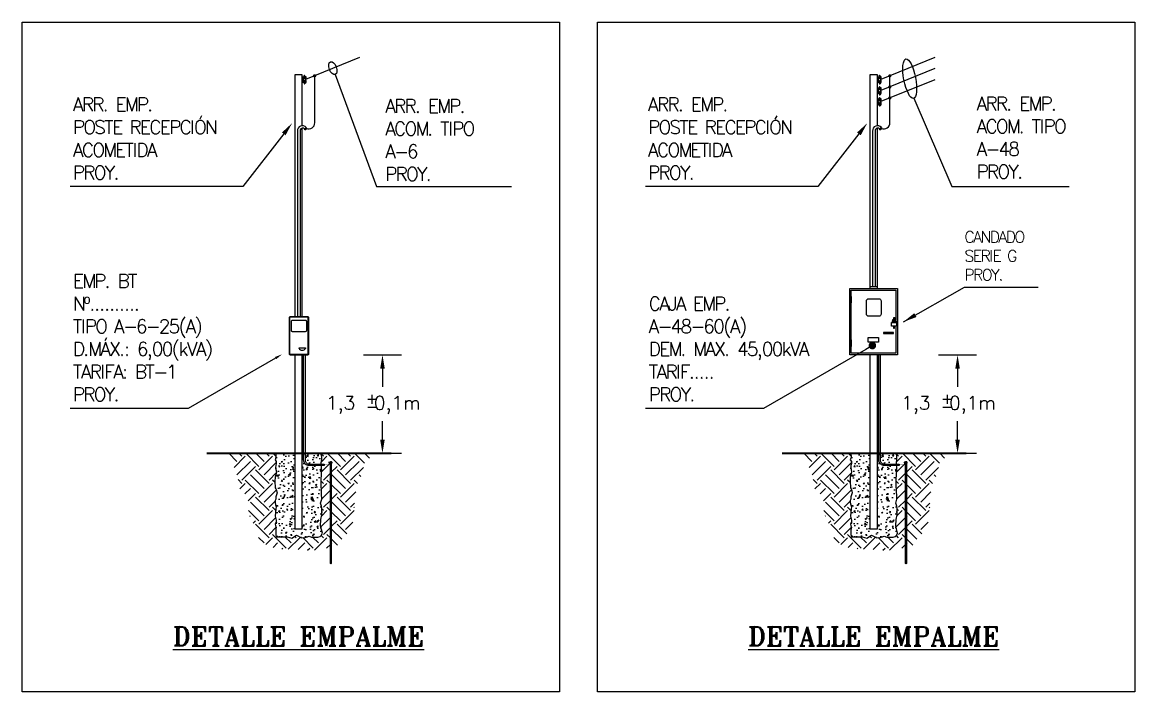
# Model space of a CAD drawing. Extents: x 0 to 346944, y 0 to 6285838.
# Drawn here: x 344778.6 to 344925.6, y 6284244.4 to 6284332.9 of the extents above; entities that cross this region are included whole.
import ezdxf

# ---------------------------------------------------------------- set-up
doc = ezdxf.new("R2010")
doc.units = 0
doc.header["$LTSCALE"] = 5
for name, color, linetype in [('COTAS', 11, 'Continuous'), ('DIBUJO', 2, 'Continuous'), ('FORMATO', 20, 'Continuous'), ('TEXTO', 2, 'Continuous')]:
    doc.layers.add(name, color=color, linetype=linetype)
doc.styles.add('ROMANS', font='romans.shx', dxfattribs={"height": 1})
doc.styles.add('ROMANT', font='romant.shx', dxfattribs={"height": 2})
doc.dimstyles.new('COTA 1000', dxfattribs={"dimtxt": 1.8, "dimasz": 1.8, "dimexe": 2.5, "dimexo": 2.5, "dimgap": 1.2, "dimtad": 0, "dimtih": 1, "dimtoh": 1, "dimdec": 0, "dimzin": 0, "dimdsep": 46, "dimtxsty": 'ROMANS', "dimcen": 0, "dimclrd": 11, "dimclre": 11, "dimclrt": 256, "dimadec": 0, "dimazin": 0, "dimtfac": 1, "dimtdec": 0, "dimtofl": 0, "dimtmove": 0, "dimatfit": 3, "dimfxlon": 1, "dimtfill": 1, "dimtolj": 1, "dimtzin": 0, "dimarcsym": 0})

# ---------------------------------------------------------------- blocks, each defined once
blk = doc.blocks.new('_Dot')
at = {"color": 0, "linetype": 'ByBlock', "lineweight": -2}
blk.add_line((-0.5, 0), (-1, 0), dxfattribs=at)
at = {"color": 0, "linetype": 'ByBlock', "const_width": 0.5}
blk.add_lwpolyline([(-0.25, 0, 1), (0.25, 0, 1)], format="xyb", close=True, dxfattribs=at)
blk = doc.blocks.new('ELLIP')
at = {"color": 0, "lineweight": -2}
blk.add_line((-0.5, 0), (-1, 0), dxfattribs=at)
at = {"color": 0}
blk.add_ellipse((0, 0), major_axis=(0.5, 0), ratio=0.537857, dxfattribs=at)
blk = doc.blocks.new('A$C4DBE18FA')
at = {"layer": 'DIBUJO', "color": 1}
for p, q in [((1.9, 6.42), (2.59, 6.42)), ((1.9, 6.42), (1.9, 6.25)), ((2.59, 6.42), (2.59, 6.25))]:
    blk.add_line(p, q, dxfattribs=at)
at = {"layer": 'DIBUJO', "color": 2}
for p, q in [((3.98, 3.18), (3.98, 3.05)), ((4.05, 3.18), (4.05, 3.05)), ((4.29, 3.18), (4.29, 3.05)), ((4.36, 3.18), (4.36, 3.05))]:
    blk.add_line(p, q, dxfattribs=at)
at = {"layer": 'DIBUJO', "color": 251}
blk.add_line((4.18, 3.22), (4.14, 3.22), dxfattribs=at)
at = {"layer": 'DIBUJO'}
blk.add_lwpolyline([(0, 0), (0, 6.25), (4.5, 6.25), (4.5, 0)], close=True, dxfattribs=at)
at = {"layer": 'DIBUJO', "color": 251}
for points in [[(0.09, 5.49), (0.13, 5.49), (0.13, 4.88), (0.09, 4.88)], [(4.19, 3.45), (4.23, 3.45), (4.23, 3.22), (4.19, 3.22)], [(0.09, 1.41), (0.13, 1.41), (0.13, 0.8), (0.09, 0.8)]]:
    blk.add_lwpolyline(points, close=True, dxfattribs=at)
at = {"layer": 'DIBUJO', "color": 6}
blk.add_lwpolyline([(4.34, 2.71), (4.34, 0.18), (0.15, 0.18), (0.15, 6.09), (4.34, 6.09), (4.34, 3.27)], dxfattribs=at)
blk.add_lwpolyline([(1.77, 5.27), (2.74, 5.27, -0.414214), (2.94, 5.07), (2.94, 3.83, -0.414214), (2.74, 3.63), (1.77, 3.63, -0.414214), (1.57, 3.83), (1.57, 5.07, -0.414214)], format="xyb", close=True, dxfattribs=at)
at = {"layer": 'DIBUJO', "color": 251}
for points in [[(4.13, 3.37), (4.13, 3.52), (4.24, 3.52), (4.24, 3.36)], [(4.14, 3.05), (4.13, 3.05), (4.13, 3.3)], [(4.14, 3.05), (4.14, 3.45), (4.18, 3.45), (4.18, 3.05)], [(4.24, 3.28), (4.24, 3.05), (4.18, 3.05)], [(4.18, 2.71), (4.18, 2.49), (4.14, 2.49), (4.14, 2.71)]]:
    blk.add_lwpolyline(points, dxfattribs=at)
at = {"layer": 'DIBUJO', "color": 2}
blk.add_lwpolyline([(3.93, 3.05), (4.4, 3.05), (4.4, 2.71), (3.93, 2.71)], close=True, dxfattribs=at)
at = {"layer": 'DIBUJO', "color": 6}
blk.add_lwpolyline([(1.73, 1.63), (2.71, 1.63), (2.71, 1.2), (1.73, 1.2)], close=True, dxfattribs=at)
at = {"layer": 'DIBUJO', "color": 2}
for radius, start, end in [(0.188, 98.7667, 180), (0.119, 103.9796, 180), (0.188, 84.75, 87.0413), (0.119, 81.6608, 85.3072), (0.188, 0, 71.7993), (0.119, 0, 60.3253)]:
    blk.add_arc((4.17, 3.18), radius, start, end, dxfattribs=at)

msp = doc.modelspace()

# ---------------------------------------------------------------- hatches: boundary and pattern name
h = msp.add_hatch()
h.set_pattern_fill('EARTH', color=256, scale=0.4, angle=45, style=0)
h.set_pattern_definition([(45, (344584.8802, 6284089.1645), (2e-16, 3.592102), [2.54, -2.54]), (45, (344584.2067, 6284089.838), (2e-16, 3.592102), [2.54, -2.54]), (45, (344583.5332, 6284090.5115), (2e-16, 3.592102), [2.54, -2.54]), (135, (344583.5332, 6284090.9605), (-3.592102, 2e-16), [2.54, -2.54]), (135, (344584.2067, 6284091.634), (-3.592102, 2e-16), [2.54, -2.54]), (135, (344584.8802, 6284092.3075), (-3.592102, 2e-16), [2.54, -2.54])])
h.paths.add_polyline_path([(344804.76, 6284275.9), (344805.3, 6284275.24), (344805.54, 6284275.1), (344805.92, 6284274.53), (344806.39, 6284274.11), (344806.63, 6284273.97), (344806.86, 6284273.59), (344806.96, 6284272.93), (344807.15, 6284272.17), (344807.24, 6284271.51), (344807.43, 6284270.66), (344808.43, 6284270.42), (344808.43, 6284270.09), (344808.43, 6284268.86), (344808.52, 6284267.96), (344808.71, 6284267.39), (344808.99, 6284267.01), (344809.23, 6284266.3), (344809.23, 6284265.83), (344809.56, 6284265.07), (344809.75, 6284264.84), (344809.99, 6284264.46), (344810.98, 6284263.65), (344811.5, 6284263.51), (344812.17, 6284263.37), (344813.3, 6284263.23), (344815.05, 6284263.18), (344816.14, 6284263.08), (344817.33, 6284263.08), (344818.04, 6284263.32), (344819.28, 6284263.37), (344819.28, 6284274.61), (344819.22, 6284274.61), (344819.22, 6284274.57, -0.427321), (344819.02, 6284274.37), (344818.45, 6284274.37), (344818.45, 6284274.27), (344818.11, 6284274.27), (344818.13, 6284274.11), (344818.13, 6284273.76), (344818.15, 6284273.7), (344818.1, 6284273.12), (344818.1, 6284273.05), (344818.06, 6284272.5), (344818.06, 6284271.65), (344818.06, 6284271.49), (344818.1, 6284271.14), (344818.1, 6284270.61), (344818.13, 6284270.52), (344818.15, 6284269.83), (344817.99, 6284269.3), (344818.13, 6284268.93), (344818.17, 6284268.59), (344818.17, 6284267.76), (344818.03, 6284267.14), (344817.99, 6284266.33), (344818.24, 6284265.36), (344818.08, 6284265.04), (344817.92, 6284264.9), (344817.64, 6284264.81), (344816.79, 6284264.81), (344816.47, 6284264.95), (344815.94, 6284264.79), (344815.48, 6284264.74), (344814.79, 6284265.09), (344814.17, 6284264.7), (344813.57, 6284264.88), (344813.01, 6284264.88), (344812.81, 6284264.84), (344812.65, 6284264.86), (344812.37, 6284264.86), (344812.14, 6284264.86), (344812.07, 6284265.16), (344812.07, 6284265.78), (344812.09, 6284265.94), (344812.14, 6284266.15), (344812.05, 6284266.31), (344812, 6284266.58), (344812.12, 6284266.81), (344812.14, 6284266.93), (344812.12, 6284267.07), (344812, 6284267.6), (344812.09, 6284268.56), (344812.14, 6284268.84), (344812.05, 6284269.09), (344811.98, 6284269.39), (344811.98, 6284269.65), (344812.07, 6284269.83), (344812.07, 6284270.15), (344812.23, 6284270.68), (344812.14, 6284271.12), (344812.09, 6284271.19), (344812, 6284271.32), (344811.96, 6284272.2), (344811.98, 6284272.73), (344812.07, 6284273.07), (344812.16, 6284273.44), (344812.09, 6284273.74), (344812.05, 6284274.04), (344812.07, 6284274.27), (344812.14, 6284274.55), (344812.14, 6284274.8), (344811.98, 6284275.03), (344812.09, 6284275.35), (344812.07, 6284275.9)])
h.paths.add_polyline_path([(344818.08, 6284275.9), (344818.08, 6284275.7), (344818.13, 6284275.61), (344818.15, 6284275.4), (344818.15, 6284275.1), (344818.08, 6284274.66), (344818.08, 6284274.55), (344818.09, 6284274.46), (344818.45, 6284274.46), (344818.45, 6284274.37), (344819.02, 6284274.37, 0.401226), (344819.22, 6284274.55), (344819.22, 6284274.61), (344819.14, 6284274.61), (344819.14, 6284274.65), (344819.08, 6284274.65), (344819.08, 6284274.71), (344819.14, 6284274.71), (344819.14, 6284274.75), (344819.28, 6284274.75), (344819.28, 6284274.84), (344819.41, 6284274.84), (344819.41, 6284274.75), (344819.47, 6284274.75), (344819.47, 6284274.61), (344819.41, 6284274.61), (344819.41, 6284263.37), (344819.79, 6284263.37), (344820.12, 6284263.6), (344820.36, 6284263.94), (344820.59, 6284264.36), (344821.59, 6284265.4), (344822.2, 6284266.44), (344822.49, 6284268.38), (344822.49, 6284269.99), (344822.91, 6284272.17), (344823.15, 6284272.36), (344823.53, 6284273.54), (344823.76, 6284274.58), (344824, 6284274.82), (344824.24, 6284275.1), (344824.62, 6284275.43), (344824.85, 6284275.67), (344824.95, 6284275.86), (344824.96, 6284275.9)])
h = msp.add_hatch()
h.set_pattern_fill('AR-CONC', color=6, scale=0.01, style=0)
h.set_pattern_definition([(50, (344584.8802, 6284089.1645), (1.821847, -0.159391), [0.1905, -2.0955]), (355, (344584.8802, 6284089.1645), (-0.352428, 1.910566), [0.1524, -1.6764]), (100.451, (344585.032, 6284089.1512), (1.469425, 1.751167), [0.1619, -1.7809]), (46.1842, (344584.8802, 6284089.6725), (2.71079, -0.420423), [0.28575, -3.14325]), (96.6356, (344585.106, 6284089.6374), (2.374042, 2.474256), [0.24285, -2.67135]), (351.184, (344584.8802, 6284089.6725), (2.374046, 2.47425), [0.2286, -2.5146]), (21, (344585.1342, 6284089.5455), (1.516149, -1.022655), [0.1905, -2.0955]), (326, (344585.1342, 6284089.5455), (0.61802, 1.84188), [0.1524, -1.6764]), (71.4514, (344585.2605, 6284089.4602), (2.134165, 0.819229), [0.1619, -1.7809]), (37.5, (344584.8802, 6284089.16445), (0.030886, 0.8455504), [0, -1.65608, 0, -1.7018, 0, -1.68275]), (7.5, (344584.8802, 6284089.16445), (0.6681966, 1.0018057), [0, -0.97028, 0, -1.61798, 0, -0.64135]), (327.5, (344584.3138, 6284089.16445), (1.355906, -0.0572874), [0, -0.635, 0, -1.9812, 0, -2.6289]), (317.5, (344584.0598, 6284089.1645), (1.481292, 0.254265), [0, -0.8255, 0, -1.31572, 0, -1.8669])])
h.paths.add_polyline_path([(344811.96, 6284272.2), (344812, 6284271.32), (344812.14, 6284271.12), (344812.23, 6284270.68), (344812.07, 6284270.15), (344812.07, 6284269.83), (344811.98, 6284269.65), (344811.98, 6284269.39), (344812.05, 6284269.09), (344812.14, 6284268.84), (344812.09, 6284268.56), (344812, 6284267.6), (344812.12, 6284267.07), (344812.15, 6284266.88), (344812, 6284266.58), (344812.05, 6284266.31), (344812.14, 6284266.15), (344812.09, 6284265.94), (344812.07, 6284265.78), (344812.07, 6284265.16), (344812.14, 6284264.86), (344812.37, 6284264.86), (344812.65, 6284264.86), (344812.81, 6284264.84), (344813.01, 6284264.88), (344813.57, 6284264.88), (344814.17, 6284264.7), (344814.79, 6284265.09), (344815.48, 6284264.74), (344815.94, 6284264.79), (344816.47, 6284264.95), (344816.79, 6284264.81), (344817.64, 6284264.81), (344817.92, 6284264.9), (344818.08, 6284265.04), (344818.24, 6284265.36), (344817.99, 6284266.33), (344818.03, 6284267.14), (344818.17, 6284267.76), (344818.17, 6284268.59), (344818.13, 6284268.93), (344817.99, 6284269.3), (344818.15, 6284269.83), (344818.13, 6284270.52), (344818.1, 6284270.61), (344818.1, 6284271.14), (344818.06, 6284271.49), (344818.06, 6284271.65), (344818.06, 6284272.5), (344818.1, 6284273.05), (344818.1, 6284273.12), (344818.15, 6284273.7), (344818.13, 6284273.76), (344818.13, 6284274.11), (344818.11, 6284274.27), (344816.51, 6284274.27, -0.414214), (344815.75, 6284275.03), (344815.75, 6284275.9), (344815.57, 6284275.9), (344815.57, 6284265.9), (344814.57, 6284265.9), (344814.57, 6284275.9), (344812.07, 6284275.9), (344812.09, 6284275.35), (344811.98, 6284275.03), (344812.14, 6284274.8), (344812.14, 6284274.55), (344812.07, 6284274.27), (344812.05, 6284274.04), (344812.09, 6284273.74), (344812.16, 6284273.44), (344812.07, 6284273.07), (344811.98, 6284272.73)])
h.paths.add_polyline_path([(344818.08, 6284274.46), (344818.08, 6284274.66), (344818.15, 6284275.1), (344818.15, 6284275.4), (344818.13, 6284275.61), (344818.08, 6284275.7), (344818.08, 6284275.9), (344815.94, 6284275.9), (344815.94, 6284275.03, 0.414214), (344816.51, 6284274.46)], flags=17)
h = msp.add_hatch()
h.set_pattern_fill('EARTH', color=256, scale=0.4, angle=45, style=0)
h.set_pattern_definition([(45, (344660.9092, 6284089.1645), (2e-16, 3.592102), [2.54, -2.54]), (45, (344660.2357, 6284089.838), (2e-16, 3.592102), [2.54, -2.54]), (45, (344659.5622, 6284090.5115), (2e-16, 3.592102), [2.54, -2.54]), (135, (344659.5622, 6284090.9605), (-3.592102, 2e-16), [2.54, -2.54]), (135, (344660.2357, 6284091.634), (-3.592102, 2e-16), [2.54, -2.54]), (135, (344660.9092, 6284092.3075), (-3.592102, 2e-16), [2.54, -2.54])])
h.paths.add_polyline_path([(344880.79, 6284275.9), (344881.33, 6284275.24), (344881.57, 6284275.1), (344881.95, 6284274.53), (344882.42, 6284274.11), (344882.66, 6284273.97), (344882.89, 6284273.59), (344882.99, 6284272.93), (344883.18, 6284272.17), (344883.27, 6284271.51), (344883.46, 6284270.66), (344884.46, 6284270.42), (344884.46, 6284270.09), (344884.46, 6284268.86), (344884.55, 6284267.96), (344884.74, 6284267.39), (344885.02, 6284267.01), (344885.26, 6284266.3), (344885.26, 6284265.83), (344885.59, 6284265.07), (344885.78, 6284264.84), (344886.02, 6284264.46), (344887.01, 6284263.65), (344887.53, 6284263.51), (344888.2, 6284263.37), (344889.33, 6284263.23), (344891.08, 6284263.18), (344892.17, 6284263.08), (344893.35, 6284263.08), (344894.06, 6284263.32), (344895.31, 6284263.37), (344895.31, 6284274.61), (344895.25, 6284274.61), (344895.25, 6284274.57, -0.427321), (344895.05, 6284274.37), (344894.47, 6284274.37), (344894.47, 6284274.27), (344894.14, 6284274.27), (344894.15, 6284274.11), (344894.15, 6284273.76), (344894.18, 6284273.7), (344894.13, 6284273.12), (344894.13, 6284273.05), (344894.09, 6284272.5), (344894.09, 6284271.65), (344894.09, 6284271.49), (344894.13, 6284271.14), (344894.13, 6284270.61), (344894.15, 6284270.52), (344894.18, 6284269.83), (344894.02, 6284269.3), (344894.15, 6284268.93), (344894.2, 6284268.59), (344894.2, 6284267.76), (344894.06, 6284267.14), (344894.02, 6284266.33), (344894.27, 6284265.36), (344894.11, 6284265.04), (344893.95, 6284264.9), (344893.67, 6284264.81), (344892.82, 6284264.81), (344892.5, 6284264.95), (344891.97, 6284264.79), (344891.51, 6284264.74), (344890.82, 6284265.09), (344890.19, 6284264.7), (344889.6, 6284264.88), (344889.04, 6284264.88), (344888.84, 6284264.84), (344888.67, 6284264.86), (344888.4, 6284264.86), (344888.17, 6284264.86), (344888.1, 6284265.16), (344888.1, 6284265.78), (344888.12, 6284265.94), (344888.17, 6284266.15), (344888.08, 6284266.31), (344888.03, 6284266.58), (344888.15, 6284266.81), (344888.17, 6284266.93), (344888.15, 6284267.07), (344888.03, 6284267.6), (344888.12, 6284268.56), (344888.17, 6284268.84), (344888.08, 6284269.09), (344888.01, 6284269.39), (344888.01, 6284269.65), (344888.1, 6284269.83), (344888.1, 6284270.15), (344888.26, 6284270.68), (344888.17, 6284271.12), (344888.12, 6284271.19), (344888.03, 6284271.32), (344887.98, 6284272.2), (344888.01, 6284272.73), (344888.1, 6284273.07), (344888.19, 6284273.44), (344888.12, 6284273.74), (344888.08, 6284274.04), (344888.1, 6284274.27), (344888.17, 6284274.55), (344888.17, 6284274.8), (344888.01, 6284275.03), (344888.12, 6284275.35), (344888.1, 6284275.9)])
h.paths.add_polyline_path([(344894.11, 6284275.9), (344894.11, 6284275.7), (344894.15, 6284275.61), (344894.18, 6284275.4), (344894.18, 6284275.1), (344894.11, 6284274.66), (344894.11, 6284274.55), (344894.12, 6284274.46), (344894.47, 6284274.46), (344894.47, 6284274.37), (344895.05, 6284274.37, 0.401226), (344895.25, 6284274.55), (344895.25, 6284274.61), (344895.17, 6284274.61), (344895.17, 6284274.65), (344895.11, 6284274.65), (344895.11, 6284274.71), (344895.17, 6284274.71), (344895.17, 6284274.75), (344895.31, 6284274.75), (344895.31, 6284274.84), (344895.44, 6284274.84), (344895.44, 6284274.75), (344895.5, 6284274.75), (344895.5, 6284274.61), (344895.44, 6284274.61), (344895.44, 6284263.37), (344895.82, 6284263.37), (344896.15, 6284263.6), (344896.38, 6284263.94), (344896.62, 6284264.36), (344897.62, 6284265.4), (344898.23, 6284266.44), (344898.51, 6284268.38), (344898.51, 6284269.99), (344898.94, 6284272.17), (344899.18, 6284272.36), (344899.56, 6284273.54), (344899.79, 6284274.58), (344900.03, 6284274.82), (344900.27, 6284275.1), (344900.64, 6284275.43), (344900.88, 6284275.67), (344900.98, 6284275.86), (344900.99, 6284275.9)])
h = msp.add_hatch()
h.set_pattern_fill('AR-CONC', color=6, scale=0.01, style=0)
h.set_pattern_definition([(50, (344660.9092, 6284089.1645), (1.821847, -0.159391), [0.1905, -2.0955]), (355, (344660.9092, 6284089.1645), (-0.352428, 1.910566), [0.1524, -1.6764]), (100.451, (344661.061, 6284089.1512), (1.469425, 1.751167), [0.1619, -1.7809]), (46.1842, (344660.9092, 6284089.6725), (2.71079, -0.420423), [0.28575, -3.14325]), (96.6356, (344661.1351, 6284089.6374), (2.374042, 2.474256), [0.24285, -2.67135]), (351.184, (344660.9092, 6284089.6725), (2.374046, 2.47425), [0.2286, -2.5146]), (21, (344661.1632, 6284089.5455), (1.516149, -1.022655), [0.1905, -2.0955]), (326, (344661.1632, 6284089.5455), (0.61802, 1.84188), [0.1524, -1.6764]), (71.4514, (344661.2896, 6284089.4602), (2.134165, 0.819229), [0.1619, -1.7809]), (37.5, (344660.90924, 6284089.16445), (0.030886, 0.8455504), [0, -1.65608, 0, -1.7018, 0, -1.68275]), (7.5, (344660.9092, 6284089.16445), (0.6681966, 1.0018057), [0, -0.97028, 0, -1.61798, 0, -0.64135]), (327.5, (344660.3428, 6284089.16445), (1.355906, -0.0572874), [0, -0.635, 0, -1.9812, 0, -2.6289]), (317.5, (344660.0888, 6284089.1645), (1.481292, 0.254265), [0, -0.8255, 0, -1.31572, 0, -1.8669])])
h.paths.add_polyline_path([(344887.98, 6284272.2), (344888.03, 6284271.32), (344888.17, 6284271.12), (344888.26, 6284270.68), (344888.1, 6284270.15), (344888.1, 6284269.83), (344888.01, 6284269.65), (344888.01, 6284269.39), (344888.08, 6284269.09), (344888.17, 6284268.84), (344888.12, 6284268.56), (344888.03, 6284267.6), (344888.15, 6284267.07), (344888.18, 6284266.88), (344888.03, 6284266.58), (344888.08, 6284266.31), (344888.17, 6284266.15), (344888.12, 6284265.94), (344888.1, 6284265.78), (344888.1, 6284265.16), (344888.17, 6284264.86), (344888.4, 6284264.86), (344888.67, 6284264.86), (344888.84, 6284264.84), (344889.04, 6284264.88), (344889.6, 6284264.88), (344890.19, 6284264.7), (344890.82, 6284265.09), (344891.51, 6284264.74), (344891.97, 6284264.79), (344892.5, 6284264.95), (344892.82, 6284264.81), (344893.67, 6284264.81), (344893.95, 6284264.9), (344894.11, 6284265.04), (344894.27, 6284265.36), (344894.02, 6284266.33), (344894.06, 6284267.14), (344894.2, 6284267.76), (344894.2, 6284268.59), (344894.15, 6284268.93), (344894.02, 6284269.3), (344894.18, 6284269.83), (344894.15, 6284270.52), (344894.13, 6284270.61), (344894.13, 6284271.14), (344894.09, 6284271.49), (344894.09, 6284271.65), (344894.09, 6284272.5), (344894.13, 6284273.05), (344894.13, 6284273.12), (344894.18, 6284273.7), (344894.15, 6284273.76), (344894.15, 6284274.11), (344894.14, 6284274.27), (344892.54, 6284274.27, -0.414214), (344891.78, 6284275.03), (344891.78, 6284275.9), (344891.6, 6284275.9), (344891.6, 6284265.9), (344890.6, 6284265.9), (344890.6, 6284275.9), (344888.1, 6284275.9), (344888.12, 6284275.35), (344888.01, 6284275.03), (344888.17, 6284274.8), (344888.17, 6284274.55), (344888.1, 6284274.27), (344888.08, 6284274.04), (344888.12, 6284273.74), (344888.19, 6284273.44), (344888.1, 6284273.07), (344888.01, 6284272.73)])
h.paths.add_polyline_path([(344894.11, 6284274.46), (344894.11, 6284274.66), (344894.18, 6284275.1), (344894.18, 6284275.4), (344894.15, 6284275.61), (344894.11, 6284275.7), (344894.11, 6284275.9), (344891.97, 6284275.9), (344891.97, 6284275.03, 0.414214), (344892.54, 6284274.46)], flags=17)

# ---------------------------------------------------------------- linework, layer by layer
at = {"color": 3, "linetype": 'Continuous'}
for p, q in [((344816.04, 6284325.35), (344823.19, 6284328.24)), ((344892.07, 6284325.35), (344899.22, 6284328.24)), ((344892.07, 6284323.89), (344899.22, 6284326.78)), ((344892.07, 6284322.42), (344899.22, 6284325.32))]:
    msp.add_line(p, q, dxfattribs=at)
at = {"color": 6}
for p, q in [((344815.86, 6284325.5), (344815.64, 6284325.5)), ((344815.86, 6284325.43), (344815.64, 6284325.43)), ((344815.8, 6284325.78), (344815.8, 6284325.81)), ((344815.86, 6284325.81), (344815.8, 6284325.81)), ((344815.86, 6284325.78), (344815.8, 6284325.78)), ((344815.83, 6284325.66), (344815.83, 6284325.78)), ((344815.86, 6284325.81), (344815.92, 6284325.81)), ((344815.86, 6284325.78), (344815.92, 6284325.78)), ((344815.86, 6284325.5), (344816.08, 6284325.5)), ((344815.86, 6284325.43), (344816.08, 6284325.43)), ((344815.89, 6284325.66), (344815.89, 6284325.78)), ((344815.92, 6284325.78), (344815.92, 6284325.81)), ((344891.89, 6284325.5), (344891.67, 6284325.5)), ((344891.89, 6284325.43), (344891.67, 6284325.43)), ((344891.83, 6284325.78), (344891.83, 6284325.81)), ((344891.89, 6284325.81), (344891.83, 6284325.81)), ((344891.89, 6284325.78), (344891.83, 6284325.78)), ((344891.86, 6284325.66), (344891.86, 6284325.78)), ((344891.89, 6284325.81), (344891.95, 6284325.81)), ((344891.89, 6284325.78), (344891.95, 6284325.78)), ((344891.89, 6284325.5), (344892.11, 6284325.5)), ((344891.89, 6284325.43), (344892.11, 6284325.43)), ((344891.91, 6284325.66), (344891.91, 6284325.78)), ((344891.95, 6284325.78), (344891.95, 6284325.81)), ((344815.86, 6284325.12), (344815.64, 6284325.12)), ((344815.86, 6284325.05), (344815.64, 6284325.05)), ((344815.86, 6284324.77), (344815.8, 6284324.77)), ((344815.8, 6284324.77), (344815.8, 6284324.74)), ((344815.86, 6284324.74), (344815.8, 6284324.74)), ((344815.83, 6284324.89), (344815.83, 6284324.77)), ((344815.86, 6284325.12), (344816.08, 6284325.12)), ((344815.86, 6284325.05), (344816.08, 6284325.05)), ((344815.86, 6284324.77), (344815.92, 6284324.77)), ((344815.86, 6284324.74), (344815.92, 6284324.74)), ((344815.89, 6284324.89), (344815.89, 6284324.77)), ((344815.92, 6284324.77), (344815.92, 6284324.74)), ((344891.89, 6284325.12), (344891.67, 6284325.12)), ((344891.89, 6284325.05), (344891.67, 6284325.05)), ((344891.89, 6284324.04), (344891.67, 6284324.04)), ((344891.89, 6284323.96), (344891.67, 6284323.96)), ((344891.89, 6284324.77), (344891.83, 6284324.77)), ((344891.83, 6284324.77), (344891.83, 6284324.74)), ((344891.89, 6284324.74), (344891.83, 6284324.74)), ((344891.83, 6284324.31), (344891.83, 6284324.35)), ((344891.89, 6284324.35), (344891.83, 6284324.35)), ((344891.89, 6284324.31), (344891.83, 6284324.31)), ((344891.86, 6284324.89), (344891.86, 6284324.77)), ((344891.86, 6284324.19), (344891.86, 6284324.31)), ((344891.89, 6284325.12), (344892.11, 6284325.12)), ((344891.89, 6284325.05), (344892.11, 6284325.05)), ((344891.89, 6284324.77), (344891.95, 6284324.77)), ((344891.89, 6284324.74), (344891.95, 6284324.74)), ((344891.89, 6284324.35), (344891.95, 6284324.35)), ((344891.89, 6284324.31), (344891.95, 6284324.31)), ((344891.89, 6284324.04), (344892.11, 6284324.04)), ((344891.89, 6284323.96), (344892.11, 6284323.96)), ((344891.91, 6284324.89), (344891.91, 6284324.77)), ((344891.91, 6284324.19), (344891.91, 6284324.31)), ((344891.95, 6284324.77), (344891.95, 6284324.74)), ((344891.95, 6284324.31), (344891.95, 6284324.35)), ((344891.89, 6284323.66), (344891.67, 6284323.66)), ((344891.89, 6284323.58), (344891.67, 6284323.58)), ((344891.89, 6284322.58), (344891.67, 6284322.58)), ((344891.89, 6284322.5), (344891.67, 6284322.5)), ((344891.89, 6284323.31), (344891.83, 6284323.31)), ((344891.83, 6284323.31), (344891.83, 6284323.28)), ((344891.89, 6284323.28), (344891.83, 6284323.28)), ((344891.83, 6284322.85), (344891.83, 6284322.88)), ((344891.89, 6284322.88), (344891.83, 6284322.88)), ((344891.89, 6284322.85), (344891.83, 6284322.85)), ((344891.86, 6284323.43), (344891.86, 6284323.31)), ((344891.86, 6284322.73), (344891.86, 6284322.85)), ((344891.89, 6284323.66), (344892.11, 6284323.66)), ((344891.89, 6284323.58), (344892.11, 6284323.58)), ((344891.89, 6284323.31), (344891.95, 6284323.31)), ((344891.89, 6284323.28), (344891.95, 6284323.28)), ((344891.89, 6284322.88), (344891.95, 6284322.88)), ((344891.89, 6284322.85), (344891.95, 6284322.85)), ((344891.89, 6284322.58), (344892.11, 6284322.58)), ((344891.89, 6284322.5), (344892.11, 6284322.5)), ((344891.91, 6284323.43), (344891.91, 6284323.31)), ((344891.91, 6284322.73), (344891.91, 6284322.85)), ((344891.95, 6284323.31), (344891.95, 6284323.28)), ((344891.95, 6284322.85), (344891.95, 6284322.88)), ((344891.89, 6284322.2), (344891.67, 6284322.2)), ((344891.89, 6284322.12), (344891.67, 6284322.12)), ((344891.89, 6284321.85), (344891.83, 6284321.85)), ((344891.83, 6284321.85), (344891.83, 6284321.82)), ((344891.89, 6284321.82), (344891.83, 6284321.82)), ((344891.86, 6284321.97), (344891.86, 6284321.85)), ((344891.89, 6284322.2), (344892.11, 6284322.2)), ((344891.89, 6284322.12), (344892.11, 6284322.12)), ((344891.89, 6284321.85), (344891.95, 6284321.85)), ((344891.89, 6284321.82), (344891.95, 6284321.82)), ((344891.91, 6284321.97), (344891.91, 6284321.85)), ((344891.95, 6284321.85), (344891.95, 6284321.82))]:
    msp.add_line(p, q, dxfattribs=at)
for points in [[(344815.57, 6284319.18), (344815.57, 6284325.9), (344814.57, 6284325.9), (344814.57, 6284294.01)], [(344815.86, 6284325.58), (344815.64, 6284325.58), (344815.64, 6284325.66), (344815.86, 6284325.66)], [(344815.86, 6284325.58), (344816.08, 6284325.58), (344816.08, 6284325.66), (344815.86, 6284325.66)], [(344891.6, 6284319.18), (344891.6, 6284325.9), (344890.6, 6284325.9), (344890.6, 6284297.71)], [(344891.89, 6284325.58), (344891.67, 6284325.58), (344891.67, 6284325.66), (344891.89, 6284325.66)], [(344891.89, 6284325.58), (344892.1, 6284325.58), (344892.1, 6284325.66), (344891.89, 6284325.66)], [(344815.86, 6284324.89), (344815.64, 6284324.89), (344815.64, 6284324.97), (344815.86, 6284324.97)], [(344815.86, 6284324.89), (344816.08, 6284324.89), (344816.08, 6284324.97), (344815.86, 6284324.97)], [(344891.89, 6284324.89), (344891.67, 6284324.89), (344891.67, 6284324.97), (344891.89, 6284324.97)], [(344891.89, 6284324.12), (344891.67, 6284324.12), (344891.67, 6284324.19), (344891.89, 6284324.19)], [(344891.89, 6284324.89), (344892.1, 6284324.89), (344892.1, 6284324.97), (344891.89, 6284324.97)], [(344891.89, 6284324.12), (344892.1, 6284324.12), (344892.1, 6284324.19), (344891.89, 6284324.19)], [(344891.89, 6284323.43), (344891.67, 6284323.43), (344891.67, 6284323.51), (344891.89, 6284323.51)], [(344891.89, 6284322.65), (344891.67, 6284322.65), (344891.67, 6284322.73), (344891.89, 6284322.73)], [(344891.89, 6284323.43), (344892.1, 6284323.43), (344892.1, 6284323.51), (344891.89, 6284323.51)], [(344891.89, 6284322.65), (344892.1, 6284322.65), (344892.1, 6284322.73), (344891.89, 6284322.73)], [(344891.89, 6284321.97), (344891.67, 6284321.97), (344891.67, 6284322.04), (344891.89, 6284322.04)], [(344891.89, 6284321.97), (344892.1, 6284321.97), (344892.1, 6284322.04), (344891.89, 6284322.04)], [(344815.57, 6284294.01), (344815.57, 6284318.86)], [(344891.6, 6284297.71), (344891.6, 6284318.86)], [(344814.57, 6284288.9), (344814.57, 6284265.9), (344815.57, 6284265.9), (344815.57, 6284288.9)], [(344890.6, 6284288.9), (344890.6, 6284265.9), (344891.6, 6284265.9), (344891.6, 6284288.9)], [(344812.07, 6284275.9), (344812.09, 6284275.35), (344811.98, 6284275.03), (344812.14, 6284274.8), (344812.14, 6284274.55), (344812.07, 6284274.27), (344812.05, 6284274.04), (344812.09, 6284273.74), (344812.16, 6284273.44), (344812.07, 6284273.07), (344811.98, 6284272.73), (344811.96, 6284272.2), (344812, 6284271.32), (344812.09, 6284271.19), (344812.14, 6284271.12), (344812.23, 6284270.68), (344812.07, 6284270.15), (344812.07, 6284269.83), (344811.98, 6284269.65), (344811.98, 6284269.39), (344812.05, 6284269.09), (344812.14, 6284268.84), (344812.09, 6284268.56), (344812, 6284267.6), (344812.12, 6284267.07), (344812.14, 6284266.93), (344812.12, 6284266.81), (344812, 6284266.58), (344812.05, 6284266.31), (344812.14, 6284266.15), (344812.09, 6284265.94), (344812.07, 6284265.78), (344812.07, 6284265.16), (344812.14, 6284264.86), (344812.37, 6284264.86), (344812.65, 6284264.86), (344812.81, 6284264.84), (344813.01, 6284264.88), (344813.57, 6284264.88), (344814.17, 6284264.7), (344814.79, 6284265.09), (344815.48, 6284264.74), (344815.94, 6284264.79), (344816.47, 6284264.95), (344816.79, 6284264.81), (344817.64, 6284264.81), (344817.92, 6284264.9), (344818.08, 6284265.04), (344818.24, 6284265.36), (344817.99, 6284266.33), (344818.03, 6284267.14), (344818.17, 6284267.76), (344818.17, 6284268.59), (344818.13, 6284268.93), (344817.99, 6284269.3), (344818.15, 6284269.83), (344818.13, 6284270.52), (344818.1, 6284270.61), (344818.1, 6284271.14), (344818.06, 6284271.49), (344818.06, 6284271.65), (344818.06, 6284272.5), (344818.1, 6284273.05), (344818.1, 6284273.12), (344818.15, 6284273.7), (344818.13, 6284273.76), (344818.13, 6284274.11), (344818.11, 6284274.27)], [(344818.09, 6284274.46), (344818.08, 6284274.55), (344818.08, 6284274.66), (344818.15, 6284275.1), (344818.15, 6284275.4), (344818.13, 6284275.61), (344818.08, 6284275.7), (344818.08, 6284275.9)], [(344888.1, 6284275.9), (344888.12, 6284275.35), (344888.01, 6284275.03), (344888.17, 6284274.8), (344888.17, 6284274.55), (344888.1, 6284274.27), (344888.08, 6284274.04), (344888.12, 6284273.74), (344888.19, 6284273.44), (344888.1, 6284273.07), (344888.01, 6284272.73), (344887.98, 6284272.2), (344888.03, 6284271.32), (344888.12, 6284271.19), (344888.17, 6284271.12), (344888.26, 6284270.68), (344888.1, 6284270.15), (344888.1, 6284269.83), (344888.01, 6284269.65), (344888.01, 6284269.39), (344888.08, 6284269.09), (344888.17, 6284268.84), (344888.12, 6284268.56), (344888.03, 6284267.6), (344888.15, 6284267.07), (344888.17, 6284266.93), (344888.15, 6284266.81), (344888.03, 6284266.58), (344888.08, 6284266.31), (344888.17, 6284266.15), (344888.12, 6284265.94), (344888.1, 6284265.78), (344888.1, 6284265.16), (344888.17, 6284264.86), (344888.4, 6284264.86), (344888.67, 6284264.86), (344888.84, 6284264.84), (344889.04, 6284264.88), (344889.6, 6284264.88), (344890.19, 6284264.7), (344890.82, 6284265.09), (344891.51, 6284264.74), (344891.97, 6284264.79), (344892.5, 6284264.95), (344892.82, 6284264.81), (344893.67, 6284264.81), (344893.95, 6284264.9), (344894.11, 6284265.04), (344894.27, 6284265.36), (344894.02, 6284266.33), (344894.06, 6284267.14), (344894.2, 6284267.76), (344894.2, 6284268.59), (344894.15, 6284268.93), (344894.02, 6284269.3), (344894.18, 6284269.83), (344894.15, 6284270.52), (344894.13, 6284270.61), (344894.13, 6284271.14), (344894.09, 6284271.49), (344894.09, 6284271.65), (344894.09, 6284272.5), (344894.13, 6284273.05), (344894.13, 6284273.12), (344894.18, 6284273.7), (344894.15, 6284273.76), (344894.15, 6284274.11), (344894.14, 6284274.27)], [(344894.12, 6284274.46), (344894.11, 6284274.55), (344894.11, 6284274.66), (344894.18, 6284275.1), (344894.18, 6284275.4), (344894.15, 6284275.61), (344894.11, 6284275.7), (344894.11, 6284275.9)]]:
    msp.add_lwpolyline(points, dxfattribs=at)
for points in [[(344815.68, 6284324.97, -0.414214), (344815.64, 6284325.01), (344815.64, 6284325.12), (344815.71, 6284325.26, 0.236068), (344815.71, 6284325.29), (344815.65, 6284325.42, -0.116434), (344815.64, 6284325.44), (344815.64, 6284325.54, -0.414214), (344815.68, 6284325.58)], [(344816.04, 6284324.97, 0.414214), (344816.08, 6284325.01), (344816.08, 6284325.12), (344816.01, 6284325.26, -0.236068), (344816.01, 6284325.29), (344816.07, 6284325.42, 0.116434), (344816.08, 6284325.44), (344816.08, 6284325.54, 0.414214), (344816.04, 6284325.58)], [(344891.71, 6284324.97, -0.414214), (344891.67, 6284325.01), (344891.67, 6284325.12), (344891.74, 6284325.26, 0.236068), (344891.74, 6284325.29), (344891.68, 6284325.42, -0.116434), (344891.67, 6284325.44), (344891.67, 6284325.54, -0.414214), (344891.71, 6284325.58)], [(344892.07, 6284324.97, 0.414214), (344892.11, 6284325.01), (344892.11, 6284325.12), (344892.04, 6284325.26, -0.236068), (344892.04, 6284325.29), (344892.1, 6284325.42, 0.116434), (344892.11, 6284325.44), (344892.11, 6284325.54, 0.414214), (344892.07, 6284325.58)], [(344891.71, 6284323.51, -0.414214), (344891.67, 6284323.55), (344891.67, 6284323.66), (344891.74, 6284323.79, 0.236068), (344891.74, 6284323.83), (344891.68, 6284323.96, -0.116434), (344891.67, 6284323.97), (344891.67, 6284324.08, -0.414214), (344891.71, 6284324.12)], [(344892.07, 6284323.51, 0.414214), (344892.11, 6284323.55), (344892.11, 6284323.66), (344892.04, 6284323.79, -0.236068), (344892.04, 6284323.83), (344892.1, 6284323.96, 0.116434), (344892.11, 6284323.97), (344892.11, 6284324.08, 0.414214), (344892.07, 6284324.12)], [(344891.71, 6284322.04, -0.414214), (344891.67, 6284322.08), (344891.67, 6284322.2), (344891.74, 6284322.33, 0.236068), (344891.74, 6284322.37), (344891.68, 6284322.49, -0.116434), (344891.67, 6284322.51), (344891.67, 6284322.62, -0.414214), (344891.71, 6284322.65)], [(344892.07, 6284322.04, 0.414214), (344892.11, 6284322.08), (344892.11, 6284322.2), (344892.04, 6284322.33, -0.236068), (344892.04, 6284322.37), (344892.1, 6284322.49, 0.116434), (344892.11, 6284322.51), (344892.11, 6284322.62, 0.414214), (344892.07, 6284322.65)], [(344816.1, 6284318.95, 0.716681), (344814.92, 6284318.47), (344814.92, 6284294.01)], [(344815.91, 6284318.64, 0.372076), (344815.72, 6284318.86, 0.505661), (344815.27, 6284318.47), (344815.27, 6284294.01)], [(344892.13, 6284318.95, 0.716681), (344890.95, 6284318.47), (344890.95, 6284297.95)], [(344891.94, 6284318.64, 0.372076), (344891.75, 6284318.86, 0.505661), (344891.29, 6284318.47), (344891.29, 6284297.95)], [(344815.94, 6284288.9), (344815.94, 6284275.03, 0.414214), (344816.51, 6284274.46), (344818.45, 6284274.46), (344818.45, 6284274.27), (344816.51, 6284274.27, -0.414214), (344815.75, 6284275.03), (344815.75, 6284288.9)], [(344891.97, 6284288.9), (344891.97, 6284275.03, 0.414214), (344892.54, 6284274.46), (344894.47, 6284274.46), (344894.47, 6284274.27), (344892.54, 6284274.27, -0.414214), (344891.78, 6284275.03), (344891.78, 6284288.9)]]:
    msp.add_lwpolyline(points, format="xyb", dxfattribs=at)
at = {"color": 3, "linetype": 'Continuous'}
for points in [[(344816.11, 6284318.84, 0.563801), (344817.21, 6284319.58), (344817.21, 6284325.79)], [(344892.13, 6284318.84, 0.563801), (344893.24, 6284319.58), (344893.24, 6284325.79)]]:
    msp.add_lwpolyline(points, format="xyb", dxfattribs=at)
at = {"color": 3, "linetype": 'Continuous', "const_width": 0.216}
for points in [[(344817.1, 6284325.79, 1), (344817.31, 6284325.79, 1)], [(344893.13, 6284325.79, 1), (344893.34, 6284325.79, 1)], [(344893.13, 6284324.32, 1), (344893.34, 6284324.32, 1)], [(344893.13, 6284322.86, 1), (344893.34, 6284322.86, 1)]]:
    msp.add_lwpolyline(points, format="xyb", close=True, dxfattribs=at)
at = {"color": 2}
for points in [[(344814.01, 6284294), (344816.25, 6284294, -0.414214), (344816.39, 6284293.86), (344816.39, 6284289.03, -0.414214), (344816.25, 6284288.89), (344814.01, 6284288.89, -0.414214), (344813.87, 6284289.03), (344813.87, 6284293.86, -0.414214)], [(344814.01, 6284293.93), (344816.25, 6284293.93, -0.414214), (344816.32, 6284293.86), (344816.32, 6284289.03, -0.414214), (344816.25, 6284288.96), (344814.01, 6284288.96, -0.414214), (344813.94, 6284289.03), (344813.94, 6284293.86, -0.414214)], [(344814.29, 6284293.51), (344815.97, 6284293.51, -0.414214), (344816.11, 6284293.37), (344816.11, 6284292.11, -0.414214), (344815.97, 6284291.97), (344814.29, 6284291.97, -0.414214), (344814.15, 6284292.11), (344814.15, 6284293.37, -0.414214)]]:
    msp.add_lwpolyline(points, format="xyb", close=True, dxfattribs=at)
for points in [[(344815.14, 6284289.76), (344815.14, 6284289.86), (344815.98, 6284289.86), (344815.98, 6284289.76)], [(344819.14, 6284274.71), (344819.08, 6284274.71), (344819.08, 6284274.65), (344819.14, 6284274.65)], [(344819.14, 6284274.75), (344819.47, 6284274.75)], [(344819.14, 6284274.75), (344819.14, 6284274.61)], [(344819.14, 6284274.61), (344819.47, 6284274.61)], [(344819.28, 6284274.84), (344819.28, 6284274.75)], [(344819.28, 6284274.84), (344819.41, 6284274.84)], [(344819.41, 6284274.61), (344819.41, 6284261.34), (344819.35, 6284261.28), (344819.28, 6284261.34), (344819.28, 6284274.61)], [(344819.41, 6284274.84), (344819.41, 6284274.75)], [(344819.47, 6284274.75), (344819.47, 6284274.61)], [(344895.17, 6284274.71), (344895.11, 6284274.71), (344895.11, 6284274.65), (344895.17, 6284274.65)], [(344895.17, 6284274.75), (344895.5, 6284274.75)], [(344895.17, 6284274.75), (344895.17, 6284274.61)], [(344895.17, 6284274.61), (344895.5, 6284274.61)], [(344895.31, 6284274.84), (344895.31, 6284274.75)], [(344895.31, 6284274.84), (344895.44, 6284274.84)], [(344895.44, 6284274.61), (344895.44, 6284261.34), (344895.38, 6284261.28), (344895.31, 6284261.34), (344895.31, 6284274.61)], [(344895.44, 6284274.84), (344895.44, 6284274.75)], [(344895.5, 6284274.75), (344895.5, 6284274.61)]]:
    msp.add_lwpolyline(points, dxfattribs=at)
for points, const_width in [([(344802.95, 6284275.9), (344827.32, 6284275.9)], 0.3), ([(344878.98, 6284275.9), (344903.35, 6284275.9)], 0.3), ([(344819.22, 6284274.75), (344819.22, 6284274.81)], 0.05), ([(344895.25, 6284274.75), (344895.25, 6284274.81)], 0.05)]:
    msp.add_lwpolyline(points, dxfattribs=dict(const_width=const_width))
at = {"const_width": 0.05}
for points in [[(344818.45, 6284274.37), (344819.02, 6284274.37, 0.401226), (344819.22, 6284274.55), (344819.22, 6284274.61)], [(344894.47, 6284274.37), (344895.05, 6284274.37, 0.401226), (344895.25, 6284274.55), (344895.25, 6284274.61)]]:
    msp.add_lwpolyline(points, format="xyb", dxfattribs=at)
at = {"color": 2}
msp.add_arc((344815.56, 6284290.03), 0.497, 212.4673, 327.5327, dxfattribs=at)
at = {"color": 6}
for centre in [(344816.01, 6284318.79), (344892.04, 6284318.79)]:
    msp.add_ellipse(centre, major_axis=(-0.091, -0.152), ratio=0.414464, dxfattribs=at)
at = {"layer": 'COTAS', "color": 2}
for p, q in [((344887.93, 6284288.9), (344887.93, 6284297.04)), ((344894.27, 6284297.04), (344894.27, 6284288.9)), ((344894.27, 6284288.9), (344887.93, 6284288.9))]:
    msp.add_line(p, q, dxfattribs=at)
at = {"layer": 'COTAS', "color": 6}
for p, q in [((344893.71, 6284291.88), (344892.41, 6284291.88)), ((344892.41, 6284291.88), (344892.41, 6284291.74)), ((344892.41, 6284291.74), (344893.71, 6284291.74)), ((344893.71, 6284291.74), (344893.71, 6284291.88))]:
    msp.add_line(p, q, dxfattribs=at)
at = {"layer": 'COTAS', "color": 11}
for p, q in [((344823.67, 6284288.9), (344828.67, 6284288.9)), ((344899.69, 6284288.9), (344904.69, 6284288.9)), ((344823.67, 6284275.9), (344828.67, 6284275.9)), ((344899.69, 6284275.9), (344904.69, 6284275.9))]:
    msp.add_line(p, q, dxfattribs=at)
at = {"layer": 'COTAS', "color": 11, "linetype": 'Continuous'}
for p, q in [((344826.17, 6284287.1), (344826.17, 6284284.67)), ((344902.19, 6284287.1), (344902.19, 6284284.67)), ((344826.17, 6284277.7), (344826.17, 6284280.13)), ((344902.19, 6284277.7), (344902.19, 6284280.13))]:
    msp.add_line(p, q, dxfattribs=at)
at = {"layer": 'COTAS'}
for p, q in [((344824.23, 6284283.04), (344825.42, 6284283.04)), ((344824.82, 6284282.45), (344824.82, 6284283.63)), ((344900.26, 6284283.04), (344901.45, 6284283.04)), ((344900.85, 6284282.45), (344900.85, 6284283.63)), ((344824.23, 6284281.99), (344825.42, 6284281.99)), ((344900.26, 6284281.99), (344901.45, 6284281.99))]:
    msp.add_line(p, q, dxfattribs=at)
for points in [[(344820.24, 6284325.11), (344825.39, 6284311.14), (344843.21, 6284311.14)], [(344896.41, 6284322.82), (344901.42, 6284311.14), (344916.93, 6284311.14)], [(344813.12, 6284318.12), (344807.71, 6284311.15), (344784.9, 6284311.15)], [(344889.15, 6284318.12), (344883.74, 6284311.15), (344860.93, 6284311.15)], [(344812.04, 6284288.49), (344800.49, 6284281.84), (344784.9, 6284281.84)], [(344890.06, 6284289.64), (344876.52, 6284281.84), (344860.93, 6284281.84)]]:
    msp.add_lwpolyline(points, dxfattribs=at)
msp.add_ellipse((344895.87, 6284325.41), major_axis=(-0.5, 2.61), ratio=0.29265, dxfattribs=at)
for points in [[(344812.89, 6284318.3), (344814.23, 6284319.54), (344813.36, 6284317.93)], [(344888.91, 6284318.3), (344890.26, 6284319.54), (344889.39, 6284317.93)], [(344811.96, 6284288.63), (344812.9, 6284288.99), (344812.12, 6284288.34)]]:
    msp.add_solid(points, dxfattribs=at)
at = {"layer": 'COTAS', "color": 11}
for points in [[(344825.87, 6284287.1), (344826.47, 6284287.1), (344826.17, 6284288.9)], [(344901.89, 6284287.1), (344902.49, 6284287.1), (344902.19, 6284288.9)], [(344825.87, 6284277.7), (344826.47, 6284277.7), (344826.17, 6284275.9)], [(344901.89, 6284277.7), (344902.49, 6284277.7), (344902.19, 6284275.9)]]:
    msp.add_solid(points, dxfattribs=at)
at = {"layer": 'FORMATO'}
for points in [[(344778.55, 6284332.87), (344849.58, 6284332.87), (344849.58, 6284244.39), (344778.55, 6284244.39)], [(344854.58, 6284332.87), (344925.61, 6284332.87), (344925.61, 6284244.39), (344854.58, 6284244.39)]]:
    msp.add_lwpolyline(points, close=True, dxfattribs=at)

# ---------------------------------------------------------------- block references
at = {"ltscale": 0.5, "xscale": 1.408444788310537, "yscale": 1.408444788310537, "zscale": 1.408444788310537}
msp.add_blockref('A$C4DBE18FA', (344887.93, 6284288.9), dxfattribs=at)
at = {"layer": 'COTAS', "xscale": 1.8, "yscale": 1.8, "zscale": 1.8, "rotation": 110.2484906461522}
msp.add_blockref('ELLIP', (344819.61, 6284326.8), dxfattribs=at)
at = {"layer": 'COTAS', "rotation": 29.94059293066886}
msp.add_blockref('_Dot', (344890.93, 6284290.14), dxfattribs=at)

# ---------------------------------------------------------------- texts
at = {"layer": 'COTAS', "style": 'ROMANS'}
for p in [(344818.71, 6284281.67), (344894.74, 6284281.67)]:
    msp.add_text('1,3  0,1m', height=1.8, dxfattribs=at).set_placement(p)
at = {"layer": 'TEXTO'}
for s, insert, char_height, attachment_point, style in [('{\\T0.8;ARR. EMP.\\PPOSTE RECEPCIÓN\\PACOMETIDA\\PPROY.}', (344785.25, 6284312.1), 1.8, 7, 'ROMANS'), ('{\\T0.8;ARR. EMP.\\PACOM. TIPO\\PA-6\\PPROY.}', (344826.52, 6284311.9), 1.8, 7, 'ROMANS'), ('{\\T0.8;ARR. EMP.\\PPOSTE RECEPCIÓN\\PACOMETIDA\\PPROY.}', (344861.28, 6284312.1), 1.8, 7, 'ROMANS'), ('{\\T0.8;ARR. EMP.\\PACOM. TIPO\\PA-48\\PPROY.}', (344904.7, 6284312.22), 1.8, 7, 'ROMANS'), ('{\\T0.8;EMP. BT\\PNº..........\\PTIPO A-6-25(A)\\PD.MÁX.: 6,00(kVA)\\PTARIFA: BT-1\\PPROY. }', (344785.25, 6284282.78), 1.8, 7, 'ROMANS'), ('{\\T0.8;CAJA EMP.\\PA-48-60(A)\\PDEM. MAX. 45,00kVA\\PTARIF.....\\PPROY.}', (344861.36, 6284282.78), 1.8, 7, 'ROMANS'), ('{\\LDETALLE EMPALME}', (344815.07, 6284250.48), 2.5, 8, 'ROMANT'), ('{\\LDETALLE EMPALME}', (344891.1, 6284250.48), 2.5, 8, 'ROMANT')]:
    msp.add_mtext(s, dxfattribs=dict(at, insert=insert, char_height=char_height, attachment_point=attachment_point, style=style))

# ---------------------------------------------------------------- next in the draw order: texts
at = {"layer": 'TEXTO', "insert": (344903.11, 6284298.74), "char_height": 1.5, "attachment_point": 7, "style": 'ROMANS', "bg_fill": 3, "box_fill_scale": 1.5, "bg_fill_color": 256, "bg_fill_transparency": 0}
msp.add_mtext('{\\T0.8;CANDADO \\PSERIE G\\PPROY.}', dxfattribs=at)

# ---------------------------------------------------------------- next in the draw order: leaders
at = {"layer": 'COTAS'}
msp.add_leader([(344895.05, 6284293.28), (344903.11, 6284297.85), (344912.84, 6284297.85)], dimstyle='COTA 1000', override={"dimgap": 1.2, "dimtad": 0}, dxfattribs=at)

doc.saveas('drawing.dxf')
